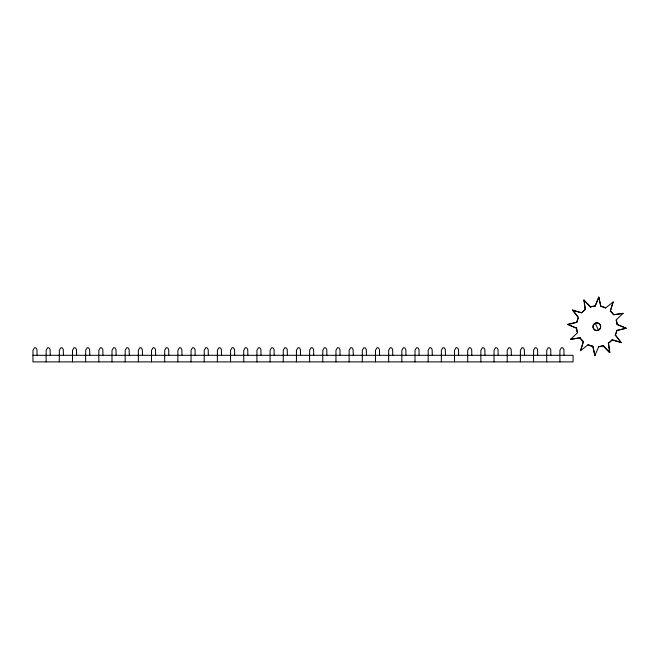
<?xml version="1.0" encoding="UTF-8"?>
<svg xmlns="http://www.w3.org/2000/svg" width="659" height="659" viewBox="0 0 659 659"><rect width="100%" height="100%" fill="white"/><g stroke="black" fill="none" stroke-linecap="round" stroke-linejoin="round"><path stroke-width="0.99" d="M32.95 355.3L573.075 355.3L573.075 361.882L32.95 361.882L32.975 350.25L34.54 347.664L35.973 347.927L36.953 349.534L37.077 355.3M592.82 346.206L594.879 355.547L592.82 346.206A20.38 20.371 37.3 0 1 588.182 344.649L580.563 350.679L583.388 341.486A20.38 20.371 37.3 0 1 580.142 337.82L570.595 339.311L580.142 337.82M583.388 341.486L580.563 350.679M613.134 301.979L610.308 311.18L613.134 301.979L605.514 308.008A20.38 20.371 37.3 0 0 602.532 306.872M598.825 297.118L595.143 306.106L598.825 297.118L600.876 306.46A20.38 20.371 37.3 0 1 601.914 306.699M594.879 355.547L598.767 346.535A20.38 20.371 37.3 0 0 603.15 345.646L609.699 352.606L603.026 345.81A20.38 20.371 37.3 0 1 598.644 346.7L598.553 346.56M572.506 310.183L581.666 312.728A20.38 20.371 37.3 0 1 585.332 309.483L583.998 300.059L585.208 309.648A20.38 20.371 37.3 0 0 581.543 312.885L572.506 310.183L578.38 317.679A20.38 20.371 37.3 0 0 576.831 322.317L567.646 324.492L576.954 322.152A20.38 20.371 37.3 0 1 578.503 317.514L572.63 310.018M583.874 300.224L590.67 306.855A20.38 20.371 37.3 0 1 595.052 305.965L595.266 305.949M576.6 327.885L576.625 328.1A20.38 20.371 37.3 0 0 577.515 332.482L577.391 332.638A20.38 20.371 37.3 0 1 576.501 328.256L567.77 324.327M605.514 308.008L605.637 307.852A20.38 20.371 37.3 0 0 601 306.295M588.182 344.649L588.059 344.814A20.38 20.371 37.3 0 0 592.696 346.37M617.079 324.566A20.38 20.371 37.3 0 0 616.181 320.183L616.305 320.027A20.38 20.371 37.3 0 1 617.203 324.401L626.05 328.174L617.219 324.615M610.432 311.015A20.38 20.371 37.3 0 1 613.677 314.681L623.101 313.346L614.493 314.714M615.934 333.38A20.38 20.371 37.3 0 0 616.75 330.513L626.05 328.174M608.364 343.182L608.488 343.018A20.38 20.371 37.3 0 0 612.153 339.772L621.19 342.482L612.03 339.937A20.38 20.371 37.3 0 1 608.364 343.182L609.699 352.606L608.817 350.81M621.066 342.647L615.317 334.986A20.38 20.371 37.3 0 0 616.873 330.348M570.595 339.311L577.581 332.68M616.116 319.986L623.101 313.346M598.487 330.2L595.25 323.264M590.349 307.086L590.546 307.02A20.38 20.371 37.3 0 1 594.294 306.196M616.75 330.513L625.926 328.339M567.646 324.492L576.477 328.05M583.998 300.059L590.472 306.921M615.317 334.986L621.19 342.482M598.701 297.275L600.876 306.46M608.488 343.018L609.822 352.441M564.03 355.3L563.898 349.534L562.926 347.927L561.484 347.664L559.919 350.25L559.903 361.882M550.858 355.3L550.726 349.534L549.754 347.927L548.313 347.664L546.748 350.25L546.723 361.882M537.678 355.3L537.555 349.534L536.574 347.927L535.141 347.664L533.576 350.25L533.551 361.882M524.506 355.3L524.383 349.534L523.403 347.927L521.969 347.664L520.404 350.25L520.379 361.882M511.335 355.3L511.203 349.534L510.231 347.927L508.789 347.664L507.224 350.25L507.208 361.882M498.163 355.3L498.031 349.534L497.059 347.927L495.617 347.664L494.052 350.25L494.036 361.882M484.983 355.3L484.859 349.534L483.887 347.927L482.446 347.664L480.881 350.25L480.856 361.882M471.811 355.3L471.687 349.534L470.707 347.927L469.274 347.664L467.709 350.25L467.684 361.882M458.639 355.3L458.507 349.534L457.535 347.927L456.094 347.664L454.529 350.25L454.512 361.882M445.468 355.3L445.336 349.534L444.364 347.927L442.922 347.664L441.357 350.25L441.341 361.882M432.288 355.3L432.164 349.534L431.192 347.927L429.75 347.664L428.185 350.25L428.161 361.882M419.116 355.3L418.992 349.534L418.012 347.927L416.579 347.664L415.013 350.25L414.989 361.882M405.944 355.3L405.812 349.534L404.84 347.927L403.399 347.664L401.833 350.25L401.817 361.882M392.772 355.3L392.64 349.534L391.668 347.927L390.227 347.664L388.662 350.25L388.645 361.882M379.592 355.3L379.469 349.534L378.497 347.927L377.055 347.664L375.49 350.25L375.465 361.882M366.42 355.3L366.297 349.534L365.317 347.927L363.883 347.664L362.318 350.25L362.293 361.882M353.249 355.3L353.117 349.534L352.145 347.927L350.703 347.664L349.138 350.25L349.122 361.882M340.077 355.3L339.945 349.534L338.973 347.927L337.532 347.664L335.966 350.25L335.95 361.882M326.897 355.3L326.773 349.534L325.801 347.927L324.36 347.664L322.795 350.25L322.77 361.882M313.725 355.3L313.602 349.534L312.621 347.927L311.188 347.664L309.623 350.25L309.598 361.882M300.553 355.3L300.422 349.534L299.45 347.927L298.008 347.664L296.451 350.25L296.426 361.882M287.382 355.3L287.25 349.534L286.278 347.927L284.836 347.664L283.271 350.25L283.255 361.882M274.202 355.3L274.078 349.534L273.106 347.927L271.665 347.664L270.099 350.25L270.075 361.882M261.03 355.3L260.906 349.534L259.926 347.927L258.493 347.664L256.928 350.25L256.903 361.882M247.858 355.3L247.735 349.534L246.754 347.927L245.313 347.664L243.756 350.25L243.731 361.882M234.686 355.3L234.555 349.534L233.583 347.927L232.141 347.664L230.576 350.25L230.559 361.882M221.506 355.3L221.383 349.534L220.411 347.927L218.969 347.664L217.404 350.25L217.379 361.882M208.335 355.3L208.211 349.534L207.231 347.927L205.797 347.664L204.232 350.25L204.208 361.882M195.163 355.3L195.039 349.534L194.059 347.927L192.617 347.664L191.061 350.25L191.036 361.882M181.991 355.3L181.859 349.534L180.887 347.927L179.446 347.664L177.881 350.25L177.864 361.882M168.819 355.3L168.688 349.534L167.715 347.927L166.274 347.664L164.709 350.25L164.684 361.882M155.639 355.3L155.516 349.534L154.535 347.927L153.102 347.664L151.537 350.25L151.512 361.882M142.468 355.3L142.344 349.534L141.364 347.927L139.922 347.664L138.365 350.25L138.341 361.882M129.296 355.3L129.164 349.534L128.192 347.927L126.75 347.664L125.185 350.25L125.169 361.882M116.124 355.3L115.992 349.534L115.02 347.927L113.579 347.664L112.014 350.25L111.989 361.882M102.944 355.3L102.82 349.534L101.84 347.927L100.407 347.664L98.842 350.25L98.817 361.882M89.772 355.3L89.649 349.534L88.668 347.927L87.235 347.664L85.67 350.25L85.645 361.882M76.601 355.3L76.469 349.534L75.497 347.927L74.055 347.664L72.49 350.25L72.474 361.882M63.429 355.3L63.297 349.534L62.325 347.927L60.883 347.664L59.318 350.25L59.294 361.882M50.249 355.3L50.125 349.534L49.145 347.927L47.712 347.664L46.146 350.25L46.122 361.882M583.264 341.65A20.38 20.371 37.3 0 1 580.019 337.985M610.778 311.608A20.38 20.371 37.3 0 1 613.554 314.845M615.704 333.981A20.38 20.371 37.3 0 1 615.193 335.151M594.41 329.797A3.83 3.83 0 0 1 594.303 323.849A3.83 3.83 0 0 1 600.143 324.986A3.83 3.83 0 0 1 597.82 330.456M595.917 330.513A3.83 3.83 0 0 1 594.805 330.068M594.855 329.862A3.83 3.83 0 0 0 600.711 326.749A3.83 3.83 0 0 0 595.093 323.239A3.83 3.83 0 0 0 594.855 329.862"/></g></svg>
